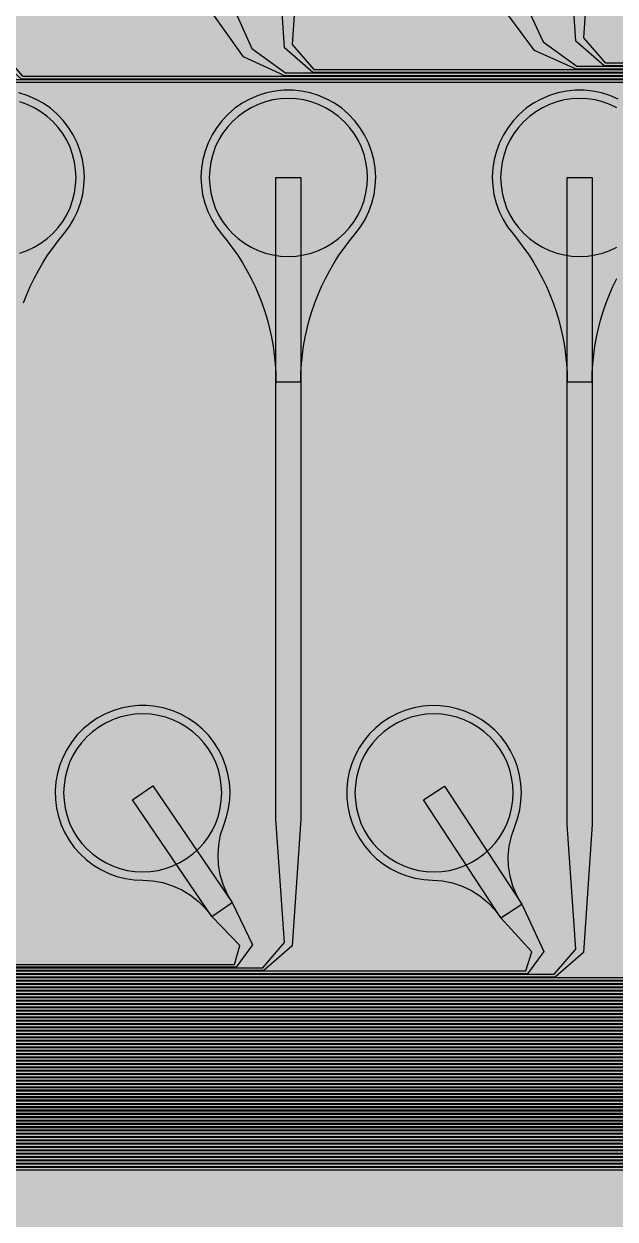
# Model space of a CAD drawing. Header units: metres. Extents: x -7231 to 10969, y -37556 to 1873.
# Drawn here: x 3764 to 4474, y -27294 to -25856 of the extents above; entities that cross this region are included whole.
import ezdxf

# ---------------------------------------------------------------- set-up
doc = ezdxf.new("R2010")
doc.units = ezdxf.units.M
for name, color, linetype in [('Metal1', 4, 'CONTINUOUS'), ('Metal2', 3, 'CONTINUOUS'), ('Polyimide', 7, 'CONTINUOUS'), ('Polyimide_Negative', 5, 'CONTINUOUS')]:
    doc.layers.add(name, color=color, linetype=linetype)

msp = doc.modelspace()

# ---------------------------------------------------------------- hatches: boundary and pattern name
at = {"layer": 'Polyimide'}
msp.add_hatch(color=7, dxfattribs=at).paths.add_polyline_path([(4065.7, -468), (4066.7, -502), (4068.5, -536), (4071.4, -570), (4075.5, -604), (4081, -638), (4088, -672), (4096.5, -706), (4106.6, -740), (4118.3, -774), (4131.6, -808), (4146.5, -842), (4162.9, -876), (4180.7, -910), (4199.8, -944), (4220.2, -978), (4241.7, -1012), (4264.2, -1046), (4287.5, -1080), (4311.5, -1114), (4336, -1148), (4360.9, -1182), (4385.9, -1216), (4410.9, -1250), (4435.7, -1284), (4460.2, -1318), (4484.2, -1352), (4507.5, -1385.9), (4530, -1419.9), (4551.5, -1453.9), (4571.9, -1487.9), (4591.1, -1521.9), (4608.9, -1555.9), (4625.3, -1589.9), (4640.1, -1623.9), (4653.4, -1657.9), (4665.1, -1691.9), (4675.2, -1725.9), (4683.7, -1759.9), (4690.7, -1793.9), (4696.2, -1827.9), (4700.3, -1861.9), (4703.2, -1895.9), (4705.1, -1929.9), (4706.1, -1963.9), (4706.4, -1997.9), (4706.5, -2031.9), (4706.5, -4793), (4710, -4838.4), (4720.2, -4882.7), (4737.1, -4925), (4760.1, -4964.2), (4788.9, -4999.5), (4822.6, -5030), (4860.5, -5055.1), (4901.8, -5074.2), (4901.8, -5074.2), (4970.7, -5105.2), (5034.7, -5145.3), (5092.8, -5193.5), (5143.8, -5249.2), (5186.9, -5311.2), (5221.2, -5378.4), (5246.2, -5449.7), (5261.4, -5523.7), (5266.5, -5599), (5261.4, -5674.3), (5246.2, -5748.3), (5221.2, -5819.6), (5186.9, -5886.8), (5143.8, -5948.8), (5092.8, -6004.5), (5034.7, -6052.7), (4970.7, -6092.8), (4901.8, -6123.8), (4860.5, -6142.9), (4822.6, -6168), (4788.9, -6198.5), (4760.1, -6233.8), (4737.1, -6273), (4720.2, -6315.3), (4710, -6359.6), (4706.5, -6405), (4706.5, -9221.5), (4710, -9266.9), (4720.2, -9311.2), (4737.1, -9353.5), (4760.1, -9392.7), (4788.9, -9428), (4822.6, -9458.5), (4860.5, -9483.6), (4901.8, -9502.7), (4970.7, -9533.7), (5034.7, -9573.8), (5092.8, -9622), (5143.8, -9677.7), (5186.9, -9739.7), (5221.2, -9806.9), (5246.2, -9878.2), (5261.4, -9952.2), (5266.5, -10027.5), (5261.4, -10102.8), (5246.2, -10176.8), (5221.2, -10248.1), (5186.9, -10315.3), (5143.8, -10377.3), (5092.8, -10433), (5034.7, -10481.2), (4970.7, -10521.3), (4901.8, -10552.3), (4860.5, -10571.4), (4822.6, -10596.5), (4788.9, -10627), (4760.1, -10662.3), (4737.1, -10701.5), (4720.2, -10743.8), (4710, -10788.1), (4706.5, -10833.5), (4706.5, -13650), (4710, -13695.4), (4720.2, -13739.7), (4737.1, -13782), (4760.1, -13821.2), (4788.9, -13856.5), (4822.6, -13887), (4860.5, -13912.1), (4901.8, -13931.2), (4970.7, -13962.2), (5034.7, -14002.2), (5092.8, -14050.5), (5143.8, -14106.2), (5186.9, -14168.2), (5221.2, -14235.4), (5246.2, -14306.7), (5261.4, -14380.7), (5266.5, -14456), (5261.4, -14531.3), (5246.2, -14605.3), (5221.2, -14676.5), (5186.9, -14743.8), (5143.8, -14805.8), (5092.8, -14861.5), (5034.7, -14909.7), (4970.7, -14949.8), (4901.8, -14980.8), (4860.5, -14999.9), (4822.6, -15025), (4788.9, -15055.5), (4760.1, -15090.8), (4737.1, -15130), (4720.2, -15172.3), (4710, -15216.6), (4706.5, -15262), (4706.5, -15456), (4720.9, -15750), (4764.1, -16041.3), (4835.7, -16326.8), (4934.9, -16604), (5060.7, -16870.2), (5212.1, -17122.7), (5387.5, -17359.2), (5585.2, -17577.3), (5803.3, -17775), (6039.8, -17950.4), (6292.3, -18101.8), (6558.4, -18227.6), (6835.6, -18326.8), (7121.2, -18398.3), (7412.4, -18441.5), (7706.5, -18456), (9969, -18456), (10047.4, -18459.8), (10125.1, -18471.4), (10201.2, -18490.4), (10275.2, -18516.9), (10346.1, -18550.5), (10413.5, -18590.8), (10476.5, -18637.6), (10534.7, -18690.3), (10587.4, -18748.5), (10634.2, -18811.5), (10674.5, -18878.9), (10708.1, -18949.8), (10734.6, -19023.8), (10753.6, -19099.9), (10765.2, -19177.6), (10769, -19256), (10769, -20895.8), (10730.2, -20951.4), (10694.6, -21009.1), (10662.2, -21068.6), (10633.2, -21129.9), (10607.6, -21192.7), (10585.5, -21256.7), (10566.9, -21322), (10552, -21388.1), (10540.8, -21455), (10533.4, -21522.3), (10529.6, -21590), (10529.6, -21657.8), (10533.4, -21725.5), (10540.8, -21792.9), (10552, -21859.7), (10566.9, -21925.9), (10585.5, -21991.1), (10607.6, -22055.2), (10633.2, -22117.9), (10662.2, -22179.2), (10694.6, -22238.7), (10730.2, -22296.4), (10769, -22352), (10769, -32454.2), (10728.7, -32510.5), (10691.7, -32568.9), (10658, -32629.3), (10627.8, -32691.6), (10601.2, -32755.4), (10578.2, -32820.7), (10558.9, -32887.1), (10543.4, -32954.5), (10531.8, -33022.7), (10524, -33091.4), (10520.1, -33160.5), (10520.1, -33229.7), (10524, -33298.8), (10531.8, -33367.5), (10543.4, -33435.7), (10558.9, -33503.1), (10578.2, -33569.5), (10601.2, -33634.8), (10627.8, -33698.6), (10658, -33760.8), (10691.7, -33821.3), (10728.7, -33879.7), (10769, -33936), (10769, -36556), (10765.2, -36634.4), (10753.6, -36712.1), (10734.6, -36788.2), (10708.1, -36862.1), (10674.5, -36933.1), (10634.2, -37000.5), (10587.4, -37063.5), (10534.7, -37121.7), (10476.5, -37174.4), (10413.5, -37221.2), (10346.1, -37261.5), (10275.2, -37295.1), (10201.2, -37321.6), (10125.1, -37340.6), (10047.4, -37352.1), (9969, -37356), (-6231, -37356), (-6309.4, -37352.1), (-6387.1, -37340.6), (-6463.2, -37321.6), (-6537.2, -37295.1), (-6608.1, -37261.5), (-6675.5, -37221.2), (-6738.5, -37174.4), (-6796.7, -37121.7), (-6849.4, -37063.5), (-6896.2, -37000.5), (-6936.5, -36933.1), (-6970.1, -36862.1), (-6996.6, -36788.2), (-7015.6, -36712.1), (-7027.2, -36634.4), (-7031, -36556), (-7031, -33936), (-6990.7, -33879.8), (-6953.7, -33821.3), (-6920, -33760.9), (-6889.8, -33698.6), (-6863.2, -33634.8), (-6840.2, -33569.5), (-6820.9, -33503.1), (-6805.4, -33435.7), (-6793.7, -33367.5), (-6785.9, -33298.8), (-6782, -33229.7), (-6782, -33160.5), (-6785.9, -33091.4), (-6793.7, -33022.7), (-6805.4, -32954.5), (-6820.9, -32887.1), (-6840.2, -32820.6), (-6863.2, -32755.4), (-6889.8, -32691.5), (-6920, -32629.3), (-6953.7, -32568.9), (-6990.7, -32510.4), (-7031, -32454.2), (-7031, -22364.8), (-6990.7, -22308.6), (-6953.7, -22250.1), (-6920, -22189.7), (-6889.8, -22127.5), (-6863.2, -22063.6), (-6840.2, -21998.4), (-6820.9, -21931.9), (-6805.4, -21864.5), (-6793.7, -21796.3), (-6785.9, -21727.6), (-6782, -21658.5), (-6782, -21589.3), (-6785.9, -21520.3), (-6793.7, -21451.5), (-6805.4, -21383.3), (-6820.9, -21315.9), (-6840.2, -21249.5), (-6863.2, -21184.2), (-6889.8, -21120.4), (-6920, -21058.1), (-6953.7, -20997.7), (-6990.7, -20939.3), (-7031, -20883), (-7031, -19256), (-7027.2, -19177.6), (-7015.6, -19099.9), (-6996.6, -19023.8), (-6970.1, -18949.8), (-6936.5, -18878.9), (-6896.2, -18811.5), (-6849.4, -18748.5), (-6796.7, -18690.3), (-6738.5, -18637.6), (-6675.5, -18590.8), (-6608.1, -18550.5), (-6537.2, -18516.9), (-6463.2, -18490.4), (-6387.1, -18471.4), (-6309.4, -18459.8), (-6231, -18456), (-3968.5, -18456), (-3674.4, -18441.5), (-3383.2, -18398.3), (-3097.6, -18326.8), (-2820.4, -18227.6), (-2554.3, -18101.8), (-2301.8, -17950.4), (-2065.3, -17775), (-1847.2, -17577.3), (-1649.5, -17359.2), (-1474.1, -17122.7), (-1322.7, -16870.2), (-1196.9, -16604), (-1097.7, -16326.8), (-1026.1, -16041.3), (-982.9, -15750), (-968.5, -15456), (-968.5, -15262), (-972, -15216.6), (-982.2, -15172.3), (-999.1, -15130), (-1022.1, -15090.8), (-1050.9, -15055.5), (-1084.6, -15025), (-1122.5, -14999.9), (-1163.8, -14980.8), (-1232.7, -14949.8), (-1296.7, -14909.7), (-1354.8, -14861.5), (-1405.8, -14805.8), (-1448.9, -14743.8), (-1483.2, -14676.5), (-1508.2, -14605.3), (-1523.4, -14531.3), (-1528.5, -14456), (-1523.4, -14380.7), (-1508.2, -14306.7), (-1483.2, -14235.4), (-1448.9, -14168.2), (-1405.8, -14106.2), (-1354.8, -14050.5), (-1296.7, -14002.2), (-1232.7, -13962.2), (-1163.8, -13931.2), (-1122.5, -13912.1), (-1084.6, -13887), (-1050.9, -13856.5), (-1022.1, -13821.2), (-999.1, -13782), (-982.2, -13739.7), (-972, -13695.4), (-968.5, -13650), (-968.5, -12309.6), (-972, -12264.3), (-982.2, -12219.9), (-999.1, -12177.7), (-1022.1, -12138.5), (-1050.9, -12103.2), (-1084.6, -12072.6), (-1122.5, -12047.5), (-1163.8, -12028.5), (-1232.7, -11997.4), (-1296.7, -11957.4), (-1354.8, -11909.1), (-1405.8, -11853.5), (-1448.9, -11791.5), (-1483.2, -11724.2), (-1508.2, -11653), (-1523.4, -11579), (-1528.5, -11503.7), (-1523.4, -11428.3), (-1508.2, -11354.4), (-1483.2, -11283.1), (-1448.9, -11215.9), (-1405.8, -11153.8), (-1354.8, -11098.2), (-1296.7, -11049.9), (-1232.7, -11009.9), (-1163.8, -10978.8), (-1122.5, -10959.8), (-1084.6, -10934.7), (-1050.9, -10904.1), (-1022.1, -10868.9), (-999.1, -10829.6), (-982.2, -10787.4), (-972, -10743), (-968.5, -10697.7), (-968.5, -9357.3), (-972, -9311.9), (-982.2, -9267.6), (-999.1, -9225.4), (-1022.1, -9186.1), (-1050.9, -9150.8), (-1084.6, -9120.3), (-1122.5, -9095.2), (-1163.8, -9076.2), (-1163.8, -9076.2), (-1232.7, -9045.1), (-1296.7, -9005.1), (-1354.8, -8956.8), (-1405.8, -8901.1), (-1448.9, -8839.1), (-1483.2, -8771.9), (-1508.2, -8700.6), (-1523.4, -8626.7), (-1528.5, -8551.3), (-1523.4, -8476), (-1508.2, -8402), (-1483.2, -8330.8), (-1448.9, -8263.5), (-1405.8, -8201.5), (-1354.8, -8145.9), (-1296.7, -8097.6), (-1232.7, -8057.6), (-1163.8, -8026.5), (-1163.8, -8026.5), (-1122.5, -8007.4), (-1084.6, -7982.4), (-1050.9, -7951.8), (-1022.1, -7916.5), (-999.1, -7877.3), (-982.2, -7835), (-972, -7790.7), (-968.5, -7745.4), (-968.5, -6405), (-972, -6359.6), (-982.2, -6315.3), (-999.1, -6273), (-1022.1, -6233.8), (-1050.9, -6198.5), (-1084.6, -6168), (-1122.5, -6142.9), (-1163.8, -6123.8), (-1163.8, -6123.8), (-1232.7, -6092.8), (-1296.7, -6052.7), (-1354.8, -6004.5), (-1405.8, -5948.8), (-1448.9, -5886.8), (-1483.2, -5819.6), (-1508.2, -5748.3), (-1523.4, -5674.3), (-1528.5, -5599), (-1523.4, -5523.7), (-1508.2, -5449.7), (-1483.2, -5378.4), (-1448.9, -5311.2), (-1405.8, -5249.2), (-1354.8, -5193.5), (-1296.7, -5145.3), (-1232.7, -5105.2), (-1163.8, -5074.2), (-1163.8, -5074.2), (-1122.5, -5055.1), (-1084.6, -5030), (-1050.9, -4999.5), (-1022.1, -4964.2), (-999.1, -4925), (-982.2, -4882.7), (-972, -4838.4), (-968.5, -4793), (-968.5, -2031.9), (-968.4, -1997.9), (-968.1, -1963.9), (-967.1, -1929.9), (-965.2, -1895.9), (-962.2, -1861.9), (-958, -1827.9), (-952.4, -1793.9), (-945.3, -1759.9), (-936.6, -1725.9), (-926.4, -1691.9), (-914.4, -1657.9), (-900.9, -1623.9), (-885.7, -1589.9), (-869.1, -1555.9), (-850.9, -1521.9), (-831.4, -1487.9), (-810.6, -1453.9), (-788.7, -1419.9), (-765.8, -1385.9), (-742.1, -1352), (-717.6, -1318), (-692.7, -1284), (-667.4, -1250), (-641.9, -1216), (-616.4, -1182), (-591.1, -1148), (-566.1, -1114), (-541.7, -1080), (-517.9, -1046), (-495, -1012), (-473.1, -978), (-452.4, -944), (-432.8, -910), (-414.7, -876), (-398, -842), (-382.9, -808), (-369.3, -774), (-357.4, -740), (-347.1, -706), (-338.4, -672), (-331.3, -638), (-325.7, -604), (-321.5, -570), (-318.6, -536), (-316.7, -502), (-315.7, -468), (-315.3, -434), (-315.2, -400), (-315.2, 401), (-315.2, 451), (-315.2, 1644), (-270.2, 1644), (-270, 1637.1), (-269.4, 1630.3), (-268.2, 1623.5), (-266.7, 1616.8), (-264.7, 1610.2), (-262.3, 1603.8), (-259.4, 1597.6), (-256.2, 1591.5), (-252.6, 1585.7), (-248.6, 1580.1), (-244.2, 1574.8), (-239.5, 1569.8), (-234.5, 1565.1), (-229.2, 1560.7), (-223.6, 1556.7), (-217.8, 1553.1), (-211.7, 1549.8), (-205.4, 1547), (-199, 1544.6), (-192.4, 1542.6), (-185.7, 1541), (-179, 1539.9), (-172.1, 1539.2), (-165.2, 1539), (-158.4, 1539.2), (-151.5, 1539.9), (-144.8, 1541), (-138.1, 1542.6), (-131.5, 1544.6), (-125.1, 1547), (-118.8, 1549.8), (-112.8, 1553.1), (-106.9, 1556.7), (-101.3, 1560.7), (-96, 1565.1), (-91, 1569.8), (-86.3, 1574.8), (-81.9, 1580.1), (-77.9, 1585.7), (-74.3, 1591.5), (-71.1, 1597.6), (-68.2, 1603.8), (-65.8, 1610.2), (-63.8, 1616.8), (-62.3, 1623.5), (-61.1, 1630.3), (-60.5, 1637.1), (-60.2, 1644), (1853, 1644), (1853, 1573), (3815.2, 1573), (3815.5, 1579.5), (3816.1, 1586.1), (3817.2, 1592.5), (3818.7, 1598.9), (3820.6, 1605.1), (3822.9, 1611.3), (3825.6, 1617.2), (3828.6, 1623), (3832.1, 1628.6), (3835.9, 1633.9), (3840.1, 1638.9), (3844.5, 1643.7), (3849.3, 1648.2), (3854.4, 1652.3), (3859.7, 1656.1), (3865.2, 1659.6), (3871, 1662.7), (3877, 1665.4), (3883.1, 1667.7), (3889.4, 1669.6), (3895.7, 1671.1), (3902.2, 1672.1), (3908.7, 1672.8), (3915.2, 1673), (3921.8, 1672.8), (3928.3, 1672.1), (3934.8, 1671.1), (3941.1, 1669.6), (3947.4, 1667.7), (3953.5, 1665.4), (3959.5, 1662.7), (3965.2, 1659.6), (3970.8, 1656.1), (3976.1, 1652.3), (3981.2, 1648.2), (3986, 1643.7), (3990.4, 1638.9), (3994.6, 1633.9), (3998.4, 1628.6), (4001.9, 1623), (4004.9, 1617.2), (4007.6, 1611.3), (4009.9, 1605.1), (4011.8, 1598.9), (4013.3, 1592.5), (4014.4, 1586.1), (4015, 1579.5), (4015.2, 1573), (4065.2, 1573), (4065.2, 451), (4065.2, 401), (4065.2, -400), (4065.3, -434), (4065.7, -468)])

# ---------------------------------------------------------------- linework, layer by layer
at = {"layer": 'Metal1'}
for points in [[(2640.8, -19211.9), (2640.8, -27202.3), (2669.7, -27231.2), (9450.8, -27231.2), (9479.8, -27202.3), (9479.8, -25831.7), (9450.8, -25802.8), (9010.8, -25802.8), (8976.6, -25773), (8966.5, -25636.9), (8966.5, -24931), (8996.5, -24931), (8996.5, -25636.9), (8986.4, -25769), (9012.2, -25799.2), (9452.2, -25799.2), (9483.2, -25830.3), (9483.2, -27203.7), (9452.2, -27234.7), (2668.3, -27234.7), (2637.2, -27203.7), (2637.2, -19211.9)], [(2648.8, -19211.9), (2648.8, -27194.3), (2677.7, -27223.2), (9442.8, -27223.2), (9471.8, -27194.3), (9471.8, -25839.7), (9442.8, -25810.7), (8660.8, -25810.7), (8626.6, -25781), (8616.5, -25643.3), (8616.5, -24931), (8646.5, -24931), (8646.5, -25643.3), (8636.4, -25777), (8662.2, -25807.2), (9444.2, -25807.2), (9475.3, -25838.3), (9475.3, -27195.7), (9444.2, -27226.7), (2676.3, -27226.7), (2645.2, -27195.7), (2645.2, -19211.9)], [(2656.8, -19211.9), (2656.8, -27186.3), (2685.7, -27215.2), (9434.8, -27215.2), (9463.8, -27186.3), (9463.8, -25847.7), (9434.8, -25818.7), (8310.8, -25818.7), (8276.6, -25789), (8266.5, -25649.7), (8266.5, -24931), (8296.5, -24931), (8296.5, -25649.7), (8286.4, -25785), (8312.2, -25815.2), (9436.2, -25815.2), (9467.2, -25846.3), (9467.2, -27187.7), (9436.2, -27218.8), (2684.3, -27218.8), (2653.2, -27187.7), (2653.2, -19211.9)], [(2664.8, -19211.9), (2664.8, -27178.3), (2693.7, -27207.2), (9426.8, -27207.2), (9455.8, -27178.3), (9455.8, -25855.7), (9426.8, -25826.8), (7960.8, -25826.8), (7926.6, -25797), (7916.5, -25656.1), (7916.5, -24931), (7946.5, -24931), (7946.5, -25656.1), (7936.4, -25793), (7962.2, -25823.2), (9428.2, -25823.2), (9459.3, -25854.3), (9459.3, -27179.7), (9428.2, -27210.7), (2692.3, -27210.7), (2661.2, -27179.7), (2661.2, -19211.9)], [(2672.8, -19211.9), (2672.8, -27170.3), (2701.7, -27199.2), (9418.8, -27199.2), (9447.8, -27170.3), (9447.8, -25863.7), (9418.8, -25834.8), (7610.8, -25834.8), (7576.7, -25805), (7566.5, -25662.5), (7566.5, -24931), (7596.5, -24931), (7596.5, -25662.5), (7586.3, -25801), (7612.2, -25831.2), (9420.2, -25831.2), (9451.2, -25862.3), (9451.2, -27171.7), (9420.2, -27202.7), (2700.3, -27202.7), (2669.2, -27171.7), (2669.2, -19211.9)], [(2680.8, -19211.9), (2680.8, -27162.3), (2709.7, -27191.2), (9410.8, -27191.2), (9439.8, -27162.3), (9439.8, -25871.7), (9410.8, -25842.7), (7260.8, -25842.7), (7226.7, -25813), (7216.5, -25668.9), (7216.5, -24931), (7246.5, -24931), (7246.5, -25668.9), (7236.3, -25809), (7262.2, -25839.2), (9412.2, -25839.2), (9443.3, -25870.3), (9443.3, -27163.7), (9412.2, -27194.7), (2708.3, -27194.7), (2677.2, -27163.7), (2677.2, -19211.9)], [(2688.8, -19211.9), (2688.8, -27154.3), (2717.7, -27183.2), (9402.8, -27183.2), (9431.8, -27154.3), (9431.8, -25879.7), (9402.8, -25850.7), (6910.8, -25850.7), (6876.7, -25821), (6866.5, -25675.3), (6866.5, -24931), (6896.5, -24931), (6896.5, -25675.3), (6886.3, -25817), (6912.2, -25847.2), (9404.2, -25847.2), (9435.2, -25878.3), (9435.2, -27155.7), (9404.2, -27186.8), (2716.3, -27186.8), (2685.2, -27155.7), (2685.2, -19211.9)], [(2696.8, -19211.9), (2696.8, -27146.3), (2725.7, -27175.2), (9394.8, -27175.2), (9423.8, -27146.3), (9423.8, -25887.7), (9394.8, -25858.8), (6560.8, -25858.8), (6526.8, -25829), (6516.5, -25681.7), (6516.5, -24931), (6546.5, -24931), (6546.5, -25681.7), (6536.2, -25825), (6562.2, -25855.2), (9396.2, -25855.2), (9427.3, -25886.3), (9427.3, -27147.7), (9396.2, -27178.7), (2724.3, -27178.7), (2693.2, -27147.7), (2693.2, -19211.9)], [(2704.8, -19211.9), (2704.8, -27138.3), (2733.7, -27167.2), (9386.8, -27167.2), (9415.8, -27138.3), (9415.8, -25895.7), (9386.8, -25866.8), (6210.8, -25866.8), (6176.8, -25837), (6166.5, -25688.1), (6166.5, -24931), (6196.5, -24931), (6196.5, -25688.1), (6186.2, -25833), (6212.2, -25863.2), (9388.2, -25863.2), (9419.2, -25894.3), (9419.2, -27139.7), (9388.2, -27170.7), (2732.3, -27170.7), (2701.2, -27139.7), (2701.2, -19211.9)], [(2712.8, -19211.9), (2712.8, -27130.3), (2741.7, -27159.2), (9378.8, -27159.2), (9407.8, -27130.3), (9407.8, -25903.7), (9378.8, -25874.7), (5860.8, -25874.7), (5826.8, -25844.9), (5816.5, -25694.5), (5816.5, -24931), (5846.5, -24931), (5846.5, -25694.5), (5836.2, -25841.1), (5862.2, -25871.2), (9380.2, -25871.2), (9411.3, -25902.3), (9411.3, -27131.7), (9380.2, -27162.7), (2740.3, -27162.7), (2709.2, -27131.7), (2709.2, -19211.9)], [(2720.8, -19211.9), (2720.8, -27122.3), (2749.7, -27151.2), (9370.8, -27151.2), (9399.8, -27122.3), (9399.8, -25911.7), (9370.8, -25882.7), (5510.8, -25882.7), (5476.8, -25852.9), (5466.5, -25700.9), (5466.5, -24931), (5496.5, -24931), (5496.5, -25700.9), (5486.2, -25849.1), (5512.2, -25879.2), (9372.2, -25879.2), (9403.2, -25910.3), (9403.2, -27123.7), (9372.2, -27154.8), (2748.3, -27154.8), (2717.2, -27123.7), (2717.2, -19211.9)], [(2728.8, -19211.9), (2728.8, -27114.3), (2757.7, -27143.2), (9362.8, -27143.2), (9391.8, -27114.3), (9391.8, -25919.7), (9362.8, -25890.8), (5160.8, -25890.8), (5126.9, -25860.9), (5116.5, -25707.3), (5116.5, -24931), (5146.5, -24931), (5146.5, -25707.3), (5136.1, -25857.1), (5162.2, -25887.2), (9364.2, -25887.2), (9395.3, -25918.3), (9395.3, -27115.7), (9364.2, -27146.7), (2756.3, -27146.7), (2725.2, -27115.7), (2725.2, -19211.9)], [(2736.8, -19211.9), (2736.8, -27106.3), (2765.7, -27135.2), (9354.8, -27135.2), (9383.8, -27106.3), (9383.8, -25927.7), (9354.8, -25898.8), (4810.8, -25898.8), (4776.9, -25868.9), (4766.5, -25713.7), (4766.5, -24931), (4796.5, -24931), (4796.5, -25713.7), (4786.1, -25865.1), (4812.2, -25895.2), (9356.2, -25895.2), (9387.2, -25926.3), (9387.2, -27107.7), (9356.2, -27138.7), (2764.3, -27138.7), (2733.2, -27107.7), (2733.2, -19211.9)], [(2744.8, -19211.9), (2744.8, -27098.3), (2773.7, -27127.2), (9346.8, -27127.2), (9375.8, -27098.3), (9375.8, -25935.7), (9346.8, -25906.7), (4460.8, -25906.7), (4426.9, -25876.9), (4416.5, -25720.1), (4416.5, -24931), (4446.5, -24931), (4446.5, -25720.1), (4436.1, -25873.1), (4462.2, -25903.2), (9348.2, -25903.2), (9379.3, -25934.3), (9379.3, -27099.7), (9348.2, -27130.7), (2772.3, -27130.7), (2741.2, -27099.7), (2741.2, -19211.9)], [(2752.8, -19211.9), (2752.8, -27090.3), (2781.7, -27119.2), (9338.8, -27119.2), (9367.8, -27090.3), (9367.8, -25943.7), (9338.8, -25914.7), (4110.8, -25914.7), (4076.9, -25884.9), (4066.5, -25726.5), (4066.5, -24931), (4096.5, -24931), (4096.5, -25726.5), (4086.1, -25881.1), (4112.2, -25911.2), (9340.2, -25911.2), (9371.2, -25942.3), (9371.2, -27091.7), (9340.2, -27122.8), (2780.3, -27122.8), (2749.2, -27091.7), (2749.2, -19211.9)], [(2760.8, -19211.9), (2760.8, -27082.3), (2789.7, -27111.2), (9330.8, -27111.2), (9359.8, -27082.3), (9359.8, -25951.7), (9330.8, -25922.8), (3760.8, -25922.8), (3726.9, -25892.9), (3716.5, -25732.9), (3716.5, -24931), (3746.5, -24931), (3746.5, -25732.9), (3736.1, -25889.1), (3762.2, -25919.2), (9332.2, -25919.2), (9363.3, -25950.3), (9363.3, -27083.7), (9332.2, -27114.7), (2788.3, -27114.7), (2757.2, -27083.7), (2757.2, -19211.9)], [(2768.8, -19211.9), (2768.8, -27074.3), (2797.7, -27103.2), (8950.8, -27103.2), (8977.1, -27073.2), (8966.5, -26902.1), (8966.5, -26041), (8996.5, -26041), (8996.5, -26902.1), (8985.9, -27076.8), (8952.2, -27106.7), (2796.3, -27106.7), (2765.2, -27075.7), (2765.2, -19211.9)], [(2776.8, -19211.9), (2776.8, -27066.3), (2805.7, -27095.2), (8600.8, -27095.2), (8627.1, -27065.2), (8616.5, -26895.7), (8616.5, -26041), (8646.5, -26041), (8646.5, -26895.7), (8635.9, -27068.8), (8602.2, -27098.7), (2804.3, -27098.7), (2773.2, -27067.7), (2773.2, -19211.9)], [(2784.8, -19211.9), (2784.8, -27058.3), (2813.7, -27087.2), (8250.8, -27087.2), (8277.1, -27057.2), (8266.5, -26889.3), (8266.5, -26041), (8296.5, -26041), (8296.5, -26889.3), (8285.9, -27060.8), (8252.2, -27090.8), (2812.3, -27090.8), (2781.2, -27059.7), (2781.2, -19211.9)], [(2792.8, -19211.9), (2792.8, -27050.3), (2821.7, -27079.2), (7900.8, -27079.2), (7927.1, -27049.2), (7916.5, -26882.9), (7916.5, -26041), (7946.5, -26041), (7946.5, -26882.9), (7935.9, -27052.8), (7902.2, -27082.8), (2820.3, -27082.8), (2789.2, -27051.7), (2789.2, -19211.9)], [(2800.8, -19211.9), (2800.8, -27042.3), (2829.7, -27071.2), (7550.8, -27071.2), (7577.1, -27041.2), (7566.5, -26876.5), (7566.5, -26041), (7596.5, -26041), (7596.5, -26876.5), (7585.9, -27044.8), (7552.2, -27074.7), (2828.3, -27074.7), (2797.2, -27043.7), (2797.2, -19211.9)], [(2808.8, -19211.9), (2808.8, -27034.3), (2837.7, -27063.2), (7200.8, -27063.2), (7227, -27033.2), (7216.5, -26870.1), (7216.5, -26041), (7246.5, -26041), (7246.5, -26870.1), (7236, -27036.8), (7202.2, -27066.7), (2836.3, -27066.7), (2805.2, -27035.7), (2805.2, -19211.9)], [(2816.8, -19211.9), (2816.8, -27026.3), (2845.7, -27055.2), (6850.8, -27055.2), (6877, -27025.1), (6866.5, -26863.7), (6866.5, -26041), (6896.5, -26041), (6896.5, -26863.7), (6886, -27028.9), (6852.2, -27058.8), (2844.3, -27058.8), (2813.2, -27027.7), (2813.2, -19211.9)], [(2824.8, -19211.9), (2824.8, -27018.3), (2853.7, -27047.2), (6500.8, -27047.2), (6527, -27017.1), (6516.5, -26857.3), (6516.5, -26041), (6546.5, -26041), (6546.5, -26857.3), (6536, -27020.9), (6502.2, -27050.8), (2852.3, -27050.8), (2821.2, -27019.7), (2821.2, -19211.9)], [(2832.7, -19211.9), (2832.7, -27010.3), (2861.7, -27039.2), (6150.8, -27039.2), (6177, -27009.1), (6166.5, -26850.9), (6166.5, -26041), (6196.5, -26041), (6196.5, -26850.9), (6186, -27012.9), (6152.2, -27042.7), (2860.3, -27042.7), (2829.2, -27011.7), (2829.2, -19211.9)], [(2840.7, -19211.9), (2840.7, -27002.3), (2869.7, -27031.2), (5800.8, -27031.2), (5827, -27001.1), (5816.5, -26844.5), (5816.5, -26041), (5846.5, -26041), (5846.5, -26844.5), (5836, -27004.9), (5802.2, -27034.7), (2868.3, -27034.7), (2837.2, -27003.7), (2837.2, -19211.9)], [(2848.7, -19211.9), (2848.7, -26994.3), (2877.7, -27023.2), (5450.8, -27023.2), (5476.9, -26993.1), (5466.5, -26838.1), (5466.5, -26041), (5496.5, -26041), (5496.5, -26838.1), (5486.1, -26996.9), (5452.2, -27026.8), (2876.3, -27026.8), (2845.2, -26995.7), (2845.2, -19211.9)], [(2856.7, -19211.9), (2856.7, -26986.3), (2885.7, -27015.2), (5100.8, -27015.2), (5126.9, -26985.1), (5116.5, -26831.7), (5116.5, -26041), (5146.5, -26041), (5146.5, -26831.7), (5136.1, -26988.9), (5102.2, -27018.8), (2884.3, -27018.8), (2853.2, -26987.7), (2853.2, -19211.9)], [(2864.7, -19211.9), (2864.7, -26978.3), (2893.7, -27007.2), (4750.8, -27007.2), (4776.9, -26977.1), (4766.5, -26825.3), (4766.5, -26041), (4796.5, -26041), (4796.5, -26825.3), (4786.1, -26980.9), (4752.2, -27010.7), (2892.3, -27010.7), (2861.2, -26979.7), (2861.2, -19211.9)], [(2872.7, -19211.9), (2872.7, -26970.3), (2901.7, -26999.2), (4400.8, -26999.2), (4426.9, -26969.1), (4416.5, -26818.9), (4416.5, -26041), (4446.5, -26041), (4446.5, -26818.9), (4436.1, -26972.9), (4402.2, -27002.7), (2900.3, -27002.7), (2869.2, -26971.7), (2869.2, -19211.9)], [(2880.7, -19211.9), (2880.7, -26962.3), (2909.7, -26991.2), (4050.8, -26991.2), (4076.8, -26961.1), (4066.5, -26812.5), (4066.5, -26041), (4096.5, -26041), (4096.5, -26812.5), (4086.2, -26964.9), (4052.2, -26994.8), (2908.3, -26994.8), (2877.2, -26963.7), (2877.2, -19211.9)], [(3763.3, -26191.9), (3767.2, -26181.9), (3771.5, -26172.1), (3776.1, -26162.4), (3781.2, -26152.9), (3786.6, -26143.6), (3792.3, -26134.6), (3798.4, -26125.8), (3804.9, -26117.2), (3811.6, -26108.9), (3818.1, -26100.4), (3823.6, -26091.4), (3828.2, -26081.8), (3831.9, -26071.9), (3834.5, -26061.6), (3836, -26051.1), (3836.5, -26040.5), (3835.9, -26029.9), (3834.3, -26019.4), (3831.6, -26009.2), (3827.8, -25999.3), (3823.1, -25989.8), (3817.5, -25980.8), (3811, -25972.4), (3803.7, -25964.7), (3795.6, -25957.8), (3786.9, -25951.8), (3777.6, -25946.7), (3767.9, -25942.5), (3757.7, -25939.3)], [(4477.6, -25946.7), (4467.9, -25942.5), (4457.7, -25939.3), (4447.4, -25937.2), (4436.8, -25936.1), (4426.2, -25936.1), (4415.6, -25937.2), (4405.3, -25939.3), (4395.1, -25942.5), (4385.4, -25946.7), (4376.1, -25951.8), (4367.4, -25957.8), (4359.3, -25964.7), (4352, -25972.4), (4345.5, -25980.8), (4339.9, -25989.8), (4335.2, -25999.3), (4331.4, -26009.2), (4328.7, -26019.4), (4327.1, -26029.9), (4326.5, -26040.5), (4327, -26051.1), (4328.5, -26061.6), (4331.1, -26071.9), (4334.8, -26081.8), (4339.4, -26091.4), (4344.9, -26100.4), (4351.4, -26108.9), (4358.1, -26117.2), (4364.6, -26125.8), (4370.7, -26134.6), (4376.4, -26143.6), (4381.8, -26152.9), (4386.9, -26162.4), (4391.5, -26172.1), (4395.8, -26181.9), (4399.7, -26191.9), (4403.2, -26202.1), (4406.3, -26212.4), (4409, -26222.7), (4411.3, -26233.2), (4413.2, -26243.8), (4414.6, -26254.4), (4415.7, -26265.1), (4416.3, -26275.8), (4416.5, -26286.6), (4446.5, -26286.6), (4446.5, -26286.6), (4446.7, -26275.8), (4447.3, -26265.1), (4448.4, -26254.4), (4449.8, -26243.8), (4451.7, -26233.2), (4454, -26222.7), (4456.7, -26212.4), (4459.8, -26202.1), (4463.3, -26191.9), (4467.2, -26181.9), (4471.5, -26172.1), (4476.1, -26162.4)]]:
    msp.add_lwpolyline(points, dxfattribs=at)
msp.add_lwpolyline([(4096.5, -26286.6), (4096.7, -26275.8), (4097.3, -26265.1), (4098.4, -26254.4), (4099.8, -26243.8), (4101.7, -26233.2), (4104, -26222.7), (4106.7, -26212.4), (4109.8, -26202.1), (4113.3, -26191.9), (4117.2, -26181.9), (4121.5, -26172.1), (4126.1, -26162.4), (4131.2, -26152.9), (4136.6, -26143.6), (4142.3, -26134.6), (4148.4, -26125.8), (4154.9, -26117.2), (4161.6, -26108.9), (4168.1, -26100.4), (4173.6, -26091.4), (4178.2, -26081.8), (4181.9, -26071.9), (4184.5, -26061.6), (4186, -26051.1), (4186.5, -26040.5), (4185.9, -26029.9), (4184.3, -26019.4), (4181.6, -26009.2), (4177.8, -25999.3), (4173.1, -25989.8), (4167.5, -25980.8), (4161, -25972.4), (4153.7, -25964.7), (4145.6, -25957.8), (4136.9, -25951.8), (4127.6, -25946.7), (4117.9, -25942.5), (4107.7, -25939.3), (4097.4, -25937.2), (4086.8, -25936.1), (4076.2, -25936.1), (4065.6, -25937.2), (4055.3, -25939.3), (4045.1, -25942.5), (4035.4, -25946.7), (4026.1, -25951.8), (4017.4, -25957.8), (4009.3, -25964.7), (4002, -25972.4), (3995.5, -25980.8), (3989.9, -25989.8), (3985.2, -25999.3), (3981.4, -26009.2), (3978.7, -26019.4), (3977.1, -26029.9), (3976.5, -26040.5), (3977, -26051.1), (3978.5, -26061.6), (3981.1, -26071.9), (3984.8, -26081.8), (3989.4, -26091.4), (3994.9, -26100.4), (4001.4, -26108.9), (4008.1, -26117.2), (4014.6, -26125.8), (4020.7, -26134.6), (4026.4, -26143.6), (4031.8, -26152.9), (4036.9, -26162.4), (4041.5, -26172.1), (4045.8, -26181.9), (4049.7, -26191.9), (4053.2, -26202.1), (4056.3, -26212.4), (4059, -26222.7), (4061.3, -26233.2), (4063.2, -26243.8), (4064.6, -26254.4), (4065.7, -26265.1), (4066.3, -26275.8), (4066.5, -26286.6), (4096.5, -26286.6)], close=True, dxfattribs=at)
at = {"layer": 'Metal2'}
for points in [[(2644.8, -19211.9), (2644.8, -27198.3), (2673.7, -27227.2), (9446.8, -27227.2), (9475.8, -27198.3), (9475.8, -25835.7), (9446.8, -25806.8), (8970.2, -25806.8), (8910.8, -25796.5), (8795.9, -25681.6), (8817.1, -25660.4), (8927.8, -25771.1), (8970.8, -25803.2), (9448.2, -25803.2), (9479.3, -25834.3), (9479.3, -27199.7), (9448.2, -27230.7), (2672.3, -27230.7), (2641.2, -27199.7), (2641.2, -19211.9)], [(2652.8, -19211.9), (2652.8, -27190.3), (2681.7, -27219.2), (9438.8, -27219.2), (9467.8, -27190.3), (9467.8, -25843.7), (9438.8, -25814.8), (8628.2, -25814.8), (8568.9, -25804.3), (8565.9, -25801.6), (8445.9, -25681.6), (8467.1, -25660.4), (8587.1, -25780.4), (8585.6, -25779.3), (8628.8, -25811.2), (9440.2, -25811.2), (9471.2, -25842.3), (9471.2, -27191.7), (9440.2, -27222.7), (2680.3, -27222.7), (2649.2, -27191.7), (2649.2, -19211.9)], [(2660.8, -19211.9), (2660.8, -27182.3), (2689.7, -27211.2), (9430.8, -27211.2), (9459.8, -27182.3), (9459.8, -25851.7), (9430.8, -25822.7), (8286.2, -25822.7), (8228.2, -25810.4), (8215.9, -25801.6), (8095.9, -25681.6), (8117.1, -25660.4), (8237.1, -25780.4), (8242.4, -25789.1), (8286.8, -25819.2), (9432.2, -25819.2), (9463.2, -25850.3), (9463.2, -27183.7), (9432.2, -27214.7), (2688.3, -27214.7), (2657.2, -27183.7), (2657.2, -19211.9)], [(2668.8, -19211.9), (2668.8, -27174.3), (2697.7, -27203.2), (9422.8, -27203.2), (9451.8, -27174.3), (9451.8, -25859.7), (9422.8, -25830.7), (7944.2, -25830.7), (7887, -25817.1), (7865.9, -25801.6), (7745.9, -25681.6), (7767.1, -25660.4), (7887.1, -25780.4), (7899.5, -25798.4), (7944.8, -25827.2), (9424.2, -25827.2), (9455.2, -25858.3), (9455.2, -27175.7), (9424.2, -27206.8), (2696.3, -27206.8), (2665.2, -27175.7), (2665.2, -19211.9)], [(2676.8, -19211.9), (2676.8, -27166.3), (2705.7, -27195.2), (9414.8, -27195.2), (9443.8, -27166.3), (9443.8, -25867.7), (9414.8, -25838.8), (7602.2, -25838.8), (7545.7, -25824.2), (7515.9, -25801.6), (7395.9, -25681.6), (7417.1, -25660.4), (7537.1, -25780.4), (7556.9, -25807.4), (7602.8, -25835.2), (9416.2, -25835.2), (9447.2, -25866.3), (9447.2, -27167.7), (9416.2, -27198.7), (2704.3, -27198.7), (2673.2, -27167.7), (2673.2, -19211.9)], [(2684.8, -19211.9), (2684.8, -27158.3), (2713.7, -27187.2), (9406.8, -27187.2), (9435.8, -27158.3), (9435.8, -25875.7), (9406.8, -25846.8), (7260.2, -25846.8), (7204.2, -25831.4), (7165.9, -25801.6), (7045.9, -25681.6), (7067.1, -25660.4), (7187.1, -25780.4), (7214.4, -25816.2), (7260.8, -25843.2), (9408.2, -25843.2), (9439.2, -25874.3), (9439.2, -27159.7), (9408.2, -27190.7), (2712.3, -27190.7), (2681.2, -27159.7), (2681.2, -19211.9)], [(2692.8, -19211.9), (2692.8, -27150.3), (2721.7, -27179.2), (9398.8, -27179.2), (9427.8, -27150.3), (9427.8, -25883.7), (9398.8, -25854.7), (6877.3, -25854.7), (6822.7, -25837.4), (6798.7, -25814.3), (6694.6, -25680.2), (6718.4, -25661.8), (6822.4, -25795.9), (6835.9, -25821.2), (6878.1, -25851.2), (9400.2, -25851.2), (9431.2, -25882.3), (9431.2, -27151.7), (9400.2, -27182.7), (2720.3, -27182.7), (2689.2, -27151.7), (2689.2, -19211.9)], [(2700.8, -19211.9), (2700.8, -27142.3), (2729.7, -27171.2), (9390.8, -27171.2), (9419.8, -27142.3), (9419.8, -25891.7), (9390.8, -25862.7), (6527.3, -25862.7), (6473.5, -25844.5), (6445.7, -25816.2), (6344.5, -25679.9), (6368.5, -25662.1), (6469.8, -25798.3), (6486.2, -25829.4), (6528.1, -25859.2), (9392.2, -25859.2), (9423.2, -25890.3), (9423.2, -27143.7), (9392.2, -27174.8), (2728.3, -27174.8), (2697.2, -27143.7), (2697.2, -19211.9)], [(2708.8, -19211.9), (2708.8, -27134.3), (2737.7, -27163.2), (9382.8, -27163.2), (9411.8, -27134.3), (9411.8, -25899.7), (9382.8, -25870.8), (6177.3, -25870.8), (6124.2, -25851.6), (6092.8, -25817.9), (5994.3, -25679.7), (6018.7, -25662.3), (6117.3, -25800.5), (6136.4, -25837.5), (6178.1, -25867.2), (9384.2, -25867.2), (9415.2, -25898.3), (9415.2, -27135.7), (9384.2, -27166.7), (2736.3, -27166.7), (2705.2, -27135.7), (2705.2, -19211.9)], [(2716.8, -19211.9), (2716.8, -27126.3), (2745.7, -27155.2), (9374.8, -27155.2), (9403.8, -27126.3), (9403.8, -25907.7), (9374.8, -25878.8), (5827.3, -25878.8), (5774.9, -25858.8), (5740.1, -25819.5), (5644.1, -25679.5), (5668.9, -25662.5), (5764.8, -25802.5), (5786.6, -25845.7), (5828.1, -25875.2), (9376.2, -25875.2), (9407.2, -25906.3), (9407.2, -27127.7), (9376.2, -27158.7), (2744.3, -27158.7), (2713.2, -27127.7), (2713.2, -19211.9)], [(2724.8, -19211.9), (2724.8, -27118.3), (2753.7, -27147.2), (9366.8, -27147.2), (9395.8, -27118.3), (9395.8, -25915.7), (9366.8, -25886.7), (5477.3, -25886.7), (5425.5, -25866.2), (5387.4, -25820.9), (5294, -25679.3), (5319, -25662.7), (5412.5, -25804.4), (5436.9, -25853.8), (5478.2, -25883.2), (9368.2, -25883.2), (9399.2, -25914.3), (9399.2, -27119.7), (9368.2, -27150.7), (2752.3, -27150.7), (2721.2, -27119.7), (2721.2, -19211.9)], [(2732.8, -19211.9), (2732.8, -27110.3), (2761.7, -27139.2), (9358.8, -27139.2), (9387.8, -27110.3), (9387.8, -25923.7), (9358.8, -25894.7), (5127.3, -25894.7), (5076.1, -25873.5), (5034.9, -25822.2), (4943.8, -25679.1), (4969.2, -25662.9), (5060.2, -25806.1), (5087.1, -25861.8), (5128.2, -25891.2), (9360.2, -25891.2), (9391.2, -25922.3), (9391.2, -27111.7), (9360.2, -27142.8), (2760.3, -27142.8), (2729.2, -27111.7), (2729.2, -19211.9)], [(2740.8, -19211.9), (2740.8, -27102.3), (2769.7, -27131.2), (9350.8, -27131.2), (9379.8, -27102.3), (9379.8, -25931.7), (9350.8, -25902.8), (4777.3, -25902.8), (4726.7, -25881), (4682.5, -25823.5), (4593.7, -25678.8), (4619.3, -25663.2), (4708.1, -25807.8), (4737.3, -25869.9), (4778.2, -25899.2), (9352.2, -25899.2), (9383.2, -25930.3), (9383.2, -27103.7), (9352.2, -27134.7), (2768.3, -27134.7), (2737.2, -27103.7), (2737.2, -19211.9)], [(2748.8, -19211.9), (2748.8, -27094.3), (2777.7, -27123.2), (9342.8, -27123.2), (9371.8, -27094.3), (9371.8, -25939.7), (9342.8, -25910.8), (4427.2, -25910.8), (4377.3, -25888.4), (4330.2, -25824.6), (4243.6, -25678.7), (4269.4, -25663.3), (4356, -25809.3), (4387.6, -25878), (4428.2, -25907.2), (9344.2, -25907.2), (9375.2, -25938.3), (9375.2, -27095.7), (9344.2, -27126.7), (2776.3, -27126.7), (2745.2, -27095.7), (2745.2, -19211.9)], [(2756.8, -19211.9), (2756.8, -27086.3), (2785.7, -27115.2), (9334.8, -27115.2), (9363.8, -27086.3), (9363.8, -25947.7), (9334.8, -25918.7), (4077.2, -25918.7), (4027.8, -25896), (3978, -25825.6), (3893.5, -25678.5), (3919.5, -25663.5), (4004, -25810.7), (4037.8, -25886), (4078.2, -25915.2), (9336.2, -25915.2), (9367.2, -25946.3), (9367.2, -27087.7), (9336.2, -27118.7), (2784.3, -27118.7), (2753.2, -27087.7), (2753.2, -19211.9)], [(2764.8, -19211.9), (2764.8, -27078.3), (2793.7, -27107.2), (9326.8, -27107.2), (9355.8, -27078.3), (9355.8, -25955.7), (9326.8, -25926.7), (3727.2, -25926.7), (3678.3, -25903.5), (3625.9, -25826.6), (3543.4, -25678.3), (3569.6, -25663.7), (3652.1, -25812), (3688, -25894), (3728.2, -25923.2), (9328.2, -25923.2), (9359.2, -25954.3), (9359.2, -27079.7), (9328.2, -27110.8), (2792.3, -27110.8), (2761.2, -27079.7), (2761.2, -19211.9)], [(2772.8, -19211.9), (2772.8, -27070.3), (2801.7, -27099.2), (8916.8, -27099.2), (8930.8, -27073.2), (8863.9, -26948.3), (8792.8, -26787.1), (8820.2, -26774.9), (8891.4, -26936.2), (8940.4, -27073.9), (8918.7, -27102.8), (2800.3, -27102.8), (2769.2, -27071.7), (2769.2, -19211.9)], [(2780.8, -19211.9), (2780.8, -27062.3), (2809.7, -27091.2), (8566.8, -27091.2), (8580.5, -27065.3), (8514, -26944.3), (8442.8, -26787.2), (8470.2, -26774.8), (8541.3, -26932), (8590.2, -27066), (8568.7, -27094.7), (2808.3, -27094.7), (2777.2, -27063.7), (2777.2, -19211.9)], [(2788.8, -19211.9), (2788.8, -27054.3), (2817.7, -27083.2), (8216.8, -27083.2), (8230.2, -27057.5), (8164.4, -26941.2), (8092.9, -26787.3), (8120.1, -26774.7), (8191.6, -26928.6), (8240, -27058.1), (8218.7, -27086.7), (2816.3, -27086.7), (2785.2, -27055.7), (2785.2, -19211.9)], [(2796.8, -19211.9), (2796.8, -27046.3), (2825.7, -27075.2), (7866.7, -27075.2), (7879.8, -27049.6), (7816, -26940.6), (7743, -26787.5), (7770, -26774.5), (7843.1, -26927.7), (7889.8, -27050.2), (7868.7, -27078.8), (2824.3, -27078.8), (2793.2, -27047.7), (2793.2, -19211.9)], [(2804.8, -19211.9), (2804.8, -27038.3), (2833.7, -27067.2), (7516.7, -27067.2), (7529.4, -27041.8), (7467.7, -26940), (7393, -26787.6), (7420, -26774.4), (7494.7, -26926.8), (7539.6, -27042.3), (7518.7, -27070.8), (2832.3, -27070.8), (2801.2, -27039.7), (2801.2, -19211.9)], [(2812.8, -19211.9), (2812.8, -27030.3), (2841.7, -27059.2), (7166.7, -27059.2), (7178.9, -27034), (7119.5, -26939.3), (7043.1, -26787.8), (7069.9, -26774.2), (7146.3, -26925.8), (7189.5, -27034.4), (7168.7, -27062.7), (2840.3, -27062.7), (2809.2, -27031.7), (2809.2, -19211.9)], [(2820.8, -19211.9), (2820.8, -27022.3), (2849.7, -27051.2), (6816.7, -27051.2), (6828.5, -27026.2), (6771.4, -26938.5), (6693.2, -26787.9), (6719.8, -26774.1), (6798, -26924.7), (6839.3, -27026.6), (6818.7, -27054.7), (2848.3, -27054.7), (2817.2, -27023.7), (2817.2, -19211.9)], [(2828.8, -19211.9), (2828.8, -27014.3), (2857.7, -27043.2), (6466.7, -27043.2), (6478, -27018.4), (6423.3, -26937.7), (6343.3, -26788.1), (6369.7, -26773.9), (6449.8, -26923.6), (6489.2, -27018.7), (6468.7, -27046.7), (2856.3, -27046.7), (2825.2, -27015.7), (2825.2, -19211.9)], [(2836.8, -19211.9), (2836.8, -27006.3), (2865.7, -27035.2), (6116.7, -27035.2), (6127.4, -27010.6), (6075.3, -26936.8), (5993.4, -26788.2), (6019.6, -26773.8), (6101.6, -26922.4), (6139, -27010.8), (6118.7, -27038.8), (2864.3, -27038.8), (2833.2, -27007.7), (2833.2, -19211.9)], [(2844.8, -19211.9), (2844.8, -26998.3), (2873.7, -27027.2), (5766.7, -27027.2), (5776.9, -27002.9), (5727.4, -26935.9), (5643.5, -26788.4), (5669.5, -26773.6), (5753.5, -26921.1), (5788.9, -27003), (5768.7, -27030.7), (2872.3, -27030.7), (2841.2, -26999.7), (2841.2, -19211.9)], [(2852.8, -19211.9), (2852.8, -26990.3), (2881.7, -27019.2), (5416.7, -27019.2), (5426.3, -26995.2), (5379.6, -26934.9), (5293.6, -26788.6), (5319.4, -26773.4), (5405.5, -26919.7), (5438.7, -26995.1), (5418.7, -27022.7), (2880.3, -27022.7), (2849.2, -26991.7), (2849.2, -19211.9)], [(2860.8, -19211.9), (2860.8, -26982.3), (2889.7, -27011.2), (5066.7, -27011.2), (5075.6, -26987.5), (5031.9, -26933.8), (4943.7, -26788.8), (4969.3, -26773.2), (5057.5, -26918.2), (5088.6, -26987.3), (5068.7, -27014.7), (2888.3, -27014.7), (2857.2, -26983.7), (2857.2, -19211.9)], [(2868.8, -19211.9), (2868.8, -26974.3), (2897.7, -27003.2), (4716.7, -27003.2), (4724.9, -26979.8), (4684.3, -26932.6), (4593.8, -26789), (4619.2, -26773), (4709.7, -26916.6), (4738.5, -26979.4), (4718.7, -27006.8), (2896.3, -27006.8), (2865.2, -26975.7), (2865.2, -19211.9)], [(2876.8, -19211.9), (2876.8, -26966.3), (2905.7, -26995.2), (4366.7, -26995.2), (4374.2, -26972.2), (4336.8, -26931.3), (4243.9, -26789.2), (4269.1, -26772.8), (4361.9, -26914.8), (4388.4, -26971.6), (4368.8, -26998.7), (2904.3, -26998.7), (2873.2, -26967.7), (2873.2, -19211.9)], [(2884.8, -19211.9), (2884.8, -26958.3), (2913.7, -26987.2), (4016.7, -26987.2), (4023.4, -26964.6), (3989.4, -26929.8), (3894.1, -26789.4), (3918.9, -26772.6), (4014.2, -26913), (4038.3, -26963.8), (4018.8, -26990.7), (2912.3, -26990.7), (2881.2, -26959.7), (2881.2, -19211.9)]]:
    msp.add_lwpolyline(points, dxfattribs=at)
for points in [[(4014.2, -26913), (4008, -26902.5), (4003.1, -26891.3), (3999.6, -26879.7), (3997.6, -26867.7), (3997, -26855.5), (3997.9, -26843.4), (4000.2, -26831.4), (4004.1, -26819.8), (4007.4, -26809.9), (4009.8, -26799.7), (4011.2, -26789.3), (4011.5, -26778.8), (4010.7, -26768.4), (4009, -26758.1), (4006.2, -26748), (4002.4, -26738.2), (3997.6, -26728.8), (3992, -26720), (3985.5, -26711.8), (3978.2, -26704.3), (3970.2, -26697.5), (3961.5, -26691.6), (3952.4, -26686.5), (3942.7, -26682.4), (3932.7, -26679.3), (3922.4, -26677.2), (3912, -26676.1), (3901.5, -26676.1), (3891.1, -26677.1), (3880.8, -26679.2), (3870.8, -26682.3), (3861.1, -26686.3), (3851.9, -26691.3), (3843.3, -26697.2), (3835.2, -26703.9), (3827.9, -26711.4), (3821.3, -26719.6), (3815.6, -26728.4), (3810.9, -26737.7), (3807, -26747.4), (3804.2, -26757.5), (3802.3, -26767.8), (3801.5, -26778.3), (3801.8, -26788.8), (3803.1, -26799.2), (3805.4, -26809.4), (3808.7, -26819.3), (3813, -26828.9), (3818.3, -26837.9), (3824.4, -26846.5), (3831.3, -26854.3), (3839, -26861.4), (3847.4, -26867.8), (3856.3, -26873.2), (3865.8, -26877.8), (3875.6, -26881.4), (3885.8, -26883.9), (3896.1, -26885.5), (3906.6, -26886), (3918.8, -26886.7), (3930.7, -26888.9), (3942.4, -26892.6), (3953.5, -26897.6), (3963.9, -26904), (3973.4, -26911.5), (3982, -26920.2), (3989.4, -26929.8), (4014.2, -26913)], [(4361.9, -26914.8), (4355.9, -26904.3), (4351.2, -26893), (4347.9, -26881.3), (4346, -26869.2), (4345.7, -26857.1), (4346.8, -26844.9), (4349.4, -26833), (4353.4, -26821.5), (4356.9, -26811.7), (4359.5, -26801.5), (4361, -26791.1), (4361.5, -26780.7), (4360.9, -26770.2), (4359.3, -26759.8), (4356.7, -26749.7), (4353.1, -26739.9), (4348.5, -26730.4), (4343, -26721.5), (4336.7, -26713.2), (4329.5, -26705.5), (4321.6, -26698.6), (4313.1, -26692.6), (4304, -26687.4), (4294.4, -26683.1), (4284.5, -26679.8), (4274.2, -26677.5), (4263.8, -26676.3), (4253.4, -26676), (4242.9, -26676.9), (4232.6, -26678.8), (4222.5, -26681.6), (4212.8, -26685.5), (4203.5, -26690.4), (4194.7, -26696.1), (4186.6, -26702.7), (4179.1, -26710), (4172.4, -26718.1), (4166.6, -26726.8), (4161.6, -26736), (4157.6, -26745.7), (4154.6, -26755.7), (4152.6, -26766), (4151.6, -26776.5), (4151.7, -26786.9), (4152.8, -26797.4), (4154.9, -26807.6), (4158.1, -26817.6), (4162.2, -26827.2), (4167.3, -26836.4), (4173.3, -26845), (4180.1, -26853), (4187.6, -26860.3), (4195.9, -26866.7), (4204.7, -26872.3), (4214.1, -26877), (4223.9, -26880.8), (4234, -26883.6), (4244.3, -26885.3), (4254.8, -26886), (4266.9, -26886.9), (4278.9, -26889.3), (4290.4, -26893.2), (4301.4, -26898.4), (4311.7, -26904.9), (4321.1, -26912.7), (4329.5, -26921.5), (4336.8, -26931.3), (4361.9, -26914.8)]]:
    msp.add_lwpolyline(points, close=True, dxfattribs=at)
at = {"layer": 'Polyimide_Negative'}
for points in [[(3759.1, -26131.9), (3767.9, -26128.8), (3776.3, -26124.8), (3784.3, -26120), (3791.8, -26114.4), (3798.7, -26108.2), (3804.9, -26101.3), (3810.5, -26093.8), (3815.3, -26085.8), (3819.3, -26077.4), (3822.4, -26068.6), (3824.7, -26059.5), (3826, -26050.3), (3826.5, -26041), (3826.5, -26041), (3826, -26031.7), (3824.7, -26022.5), (3822.4, -26013.4), (3819.3, -26004.6), (3815.3, -25996.2), (3810.5, -25988.2), (3804.9, -25980.7), (3798.7, -25973.8), (3791.8, -25967.6), (3784.3, -25962), (3776.3, -25957.2), (3767.9, -25953.2), (3759.1, -25950.1)], [(4476.3, -25957.2), (4467.9, -25953.2), (4459.1, -25950.1), (4450, -25947.8), (4440.8, -25946.5), (4431.5, -25946), (4422.2, -25946.5), (4413, -25947.8), (4403.9, -25950.1), (4395.1, -25953.2), (4386.7, -25957.2), (4378.7, -25962), (4371.2, -25967.6), (4364.3, -25973.8), (4358.1, -25980.7), (4352.5, -25988.2), (4347.7, -25996.2), (4343.7, -26004.6), (4340.6, -26013.4), (4338.3, -26022.5), (4337, -26031.7), (4336.5, -26041), (4337, -26050.3), (4338.3, -26059.5), (4340.6, -26068.6), (4343.7, -26077.4), (4347.7, -26085.8), (4352.5, -26093.8), (4358.1, -26101.3), (4364.3, -26108.2), (4371.2, -26114.4), (4378.7, -26120), (4386.7, -26124.8), (4395.1, -26128.8), (4403.9, -26131.9), (4413, -26134.2), (4422.2, -26135.5), (4431.5, -26136), (4440.8, -26135.5), (4450, -26134.2), (4459.1, -26131.9), (4467.9, -26128.8), (4476.3, -26124.8)]]:
    msp.add_lwpolyline(points, dxfattribs=at)
for points in [[(4176.5, -26041), (4176, -26031.7), (4174.7, -26022.5), (4172.4, -26013.4), (4169.3, -26004.6), (4165.3, -25996.2), (4160.5, -25988.2), (4154.9, -25980.7), (4148.7, -25973.8), (4141.8, -25967.6), (4134.3, -25962), (4126.3, -25957.2), (4117.9, -25953.2), (4109.1, -25950.1), (4100, -25947.8), (4090.8, -25946.5), (4081.5, -25946), (4072.2, -25946.5), (4063, -25947.8), (4053.9, -25950.1), (4045.1, -25953.2), (4036.7, -25957.2), (4028.7, -25962), (4021.2, -25967.6), (4014.3, -25973.8), (4008.1, -25980.7), (4002.5, -25988.2), (3997.7, -25996.2), (3993.7, -26004.6), (3990.6, -26013.4), (3988.3, -26022.5), (3987, -26031.7), (3986.5, -26041), (3987, -26050.3), (3988.3, -26059.5), (3990.6, -26068.6), (3993.7, -26077.4), (3997.7, -26085.8), (4002.5, -26093.8), (4008.1, -26101.3), (4014.3, -26108.2), (4021.2, -26114.4), (4028.7, -26120), (4036.7, -26124.8), (4045.1, -26128.8), (4053.9, -26131.9), (4063, -26134.2), (4072.2, -26135.5), (4081.5, -26136), (4090.8, -26135.5), (4100, -26134.2), (4109.1, -26131.9), (4117.9, -26128.8), (4126.3, -26124.8), (4134.3, -26120), (4141.8, -26114.4), (4148.7, -26108.2), (4154.9, -26101.3), (4160.5, -26093.8), (4165.3, -26085.8), (4169.3, -26077.4), (4172.4, -26068.6), (4174.7, -26059.5), (4176, -26050.3), (4176.5, -26041)], [(4001.5, -26781), (4001, -26771.7), (3999.7, -26762.5), (3997.4, -26753.4), (3994.3, -26744.6), (3990.3, -26736.2), (3985.5, -26728.2), (3979.9, -26720.7), (3973.7, -26713.8), (3966.8, -26707.6), (3959.3, -26702), (3951.3, -26697.2), (3942.9, -26693.2), (3934.1, -26690.1), (3925, -26687.8), (3915.8, -26686.5), (3906.5, -26686), (3897.2, -26686.5), (3888, -26687.8), (3878.9, -26690.1), (3870.1, -26693.2), (3861.7, -26697.2), (3853.7, -26702), (3846.2, -26707.6), (3839.3, -26713.8), (3833.1, -26720.7), (3827.5, -26728.2), (3822.7, -26736.2), (3818.7, -26744.6), (3815.6, -26753.4), (3813.3, -26762.5), (3812, -26771.7), (3811.5, -26781), (3812, -26790.3), (3813.3, -26799.5), (3815.6, -26808.6), (3818.7, -26817.4), (3822.7, -26825.8), (3827.5, -26833.8), (3833.1, -26841.3), (3839.3, -26848.2), (3846.2, -26854.4), (3853.7, -26860), (3861.7, -26864.8), (3870.1, -26868.8), (3878.9, -26871.9), (3888, -26874.2), (3897.2, -26875.5), (3906.5, -26876), (3915.8, -26875.5), (3925, -26874.2), (3934.1, -26871.9), (3942.9, -26868.8), (3951.3, -26864.8), (3959.3, -26860), (3966.8, -26854.4), (3973.7, -26848.2), (3979.9, -26841.3), (3985.5, -26833.8), (3990.3, -26825.8), (3994.3, -26817.4), (3997.4, -26808.6), (3999.7, -26799.5), (4001, -26790.3), (4001.5, -26781)], [(4351.5, -26781), (4351, -26771.7), (4349.7, -26762.5), (4347.4, -26753.4), (4344.3, -26744.6), (4340.3, -26736.2), (4335.5, -26728.2), (4329.9, -26720.7), (4323.7, -26713.8), (4316.8, -26707.6), (4309.3, -26702), (4301.3, -26697.2), (4292.9, -26693.2), (4284.1, -26690.1), (4275, -26687.8), (4265.8, -26686.5), (4256.5, -26686), (4247.2, -26686.5), (4238, -26687.8), (4228.9, -26690.1), (4220.1, -26693.2), (4211.7, -26697.2), (4203.7, -26702), (4196.2, -26707.6), (4189.3, -26713.8), (4183.1, -26720.7), (4177.5, -26728.2), (4172.7, -26736.2), (4168.7, -26744.6), (4165.6, -26753.4), (4163.3, -26762.5), (4162, -26771.7), (4161.5, -26781), (4162, -26790.3), (4163.3, -26799.5), (4165.6, -26808.6), (4168.7, -26817.4), (4172.7, -26825.8), (4177.5, -26833.8), (4183.1, -26841.3), (4189.3, -26848.2), (4196.2, -26854.4), (4203.7, -26860), (4211.7, -26864.8), (4220.1, -26868.8), (4228.9, -26871.9), (4238, -26874.2), (4247.2, -26875.5), (4256.5, -26876), (4265.8, -26875.5), (4275, -26874.2), (4284.1, -26871.9), (4292.9, -26868.8), (4301.3, -26864.8), (4309.3, -26860), (4316.8, -26854.4), (4323.7, -26848.2), (4329.9, -26841.3), (4335.5, -26833.8), (4340.3, -26825.8), (4344.3, -26817.4), (4347.4, -26808.6), (4349.7, -26799.5), (4351, -26790.3), (4351.5, -26781)]]:
    msp.add_lwpolyline(points, close=True, dxfattribs=at)

doc.saveas('drawing.dxf')
